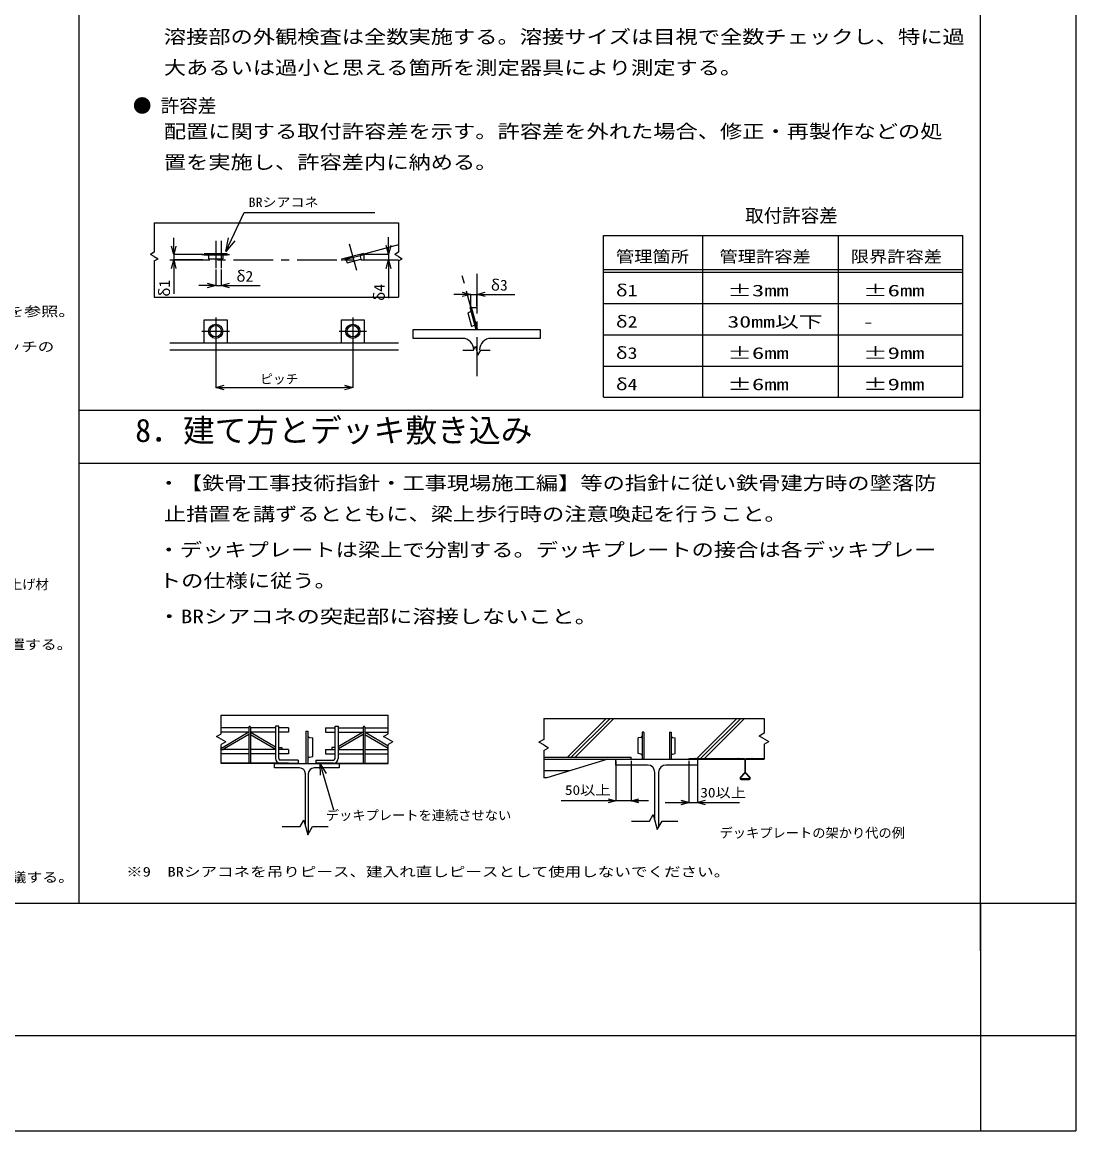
# Model space of a CAD drawing. Units: millimetres, scale not verified. Extents: x -31500 to 27900, y -22275 to 19725.
# Drawn here: x 8009 to 27900, y -22275 to -1333 of the extents above; entities that cross this region are included whole.
import ezdxf
from ezdxf.enums import TextEntityAlignment as Align

# ---------------------------------------------------------------- set-up
doc = ezdxf.new("R2010")
doc.units = ezdxf.units.MM
doc.header["$LTSCALE"] = 150
doc.linetypes.add('CHAIN1', pattern=[8, 5, -1, 1, -1])
for name, color, linetype in [('0-0_0', 134, 'Continuous'), ('0-1_01_TITLE', 2, 'Continuous'), ('0-3_DEFPOINTS', 134, 'Continuous'), ('0-4_02_TEXT', 134, 'Continuous'), ('0-5_05_SUNPOU', 1, 'Continuous'), ('0-7_00_WAKU', 4, 'Continuous'), ('0-8_08_CENTER', 1, 'CHAIN1'), ('0-9_09SUNPO', 1, 'Continuous')]:
    doc.layers.add(name, color=color, linetype=linetype)
doc.styles.add('ＭＳ ゴシック', font='')
doc.styles.get('ＭＳ ゴシック').set_extended_font_data('MS Gothic')

msp = doc.modelspace()

# ---------------------------------------------------------------- linework, layer by layer
at = {"layer": '0-0_0'}
for p, q in [((10502.8, -5122.8), (15113.4, -5122.8)), ((11855.9, -5663.3), (11962.2, -5437)), ((18983.1, -8419.8), (18983.1, -5365.5)), ((18983.1, -5365.5), (25766.3, -5365.5)), ((20856.4, -8419.8), (20856.4, -5365.5)), ((23417.9, -8419.8), (23417.9, -5365.5)), ((25766.3, -8419.8), (25766.3, -5365.5)), ((10869.6, -5724.1), (10869.6, -5564.1)), ((14925.3, -5714), (14925.3, -5554)), ((10869.6, -5825.6), (10869.6, -5985.6)), ((11877.6, -5711.2), (11446.2, -5711.2)), ((11446.2, -5711.2), (11446.2, -5737.1)), ((11877.6, -5737.1), (11446.2, -5737.1)), ((11528.1, -5750), (11528.1, -5801.8)), ((11528.1, -5801.8), (11795.6, -5801.8)), ((11795.6, -5750), (11795.6, -5801.8)), ((11877.6, -5711.2), (11877.6, -5737.1)), ((14455.5, -5701.5), (14038.8, -5813.1)), ((14038.8, -5813.1), (14045.5, -5838.1)), ((14462.2, -5726.5), (14045.5, -5838.1)), ((14128, -5829.4), (14141.4, -5879.4)), ((14141.4, -5879.4), (14399.8, -5810.2)), ((14386.4, -5760.2), (14399.8, -5810.2)), ((14455.5, -5701.5), (14462.2, -5726.5)), ((14925.3, -5825.6), (14925.3, -5985.6)), ((18983.1, -6006.4), (25766.3, -6006.4)), ((18983.1, -6056.4), (25766.3, -6056.4)), ((11661.9, -6307.1), (11501.9, -6307.1)), ((11763.4, -6307.1), (11923.4, -6307.1)), ((16477.5, -6474.8), (16317.5, -6474.8)), ((16589.1, -6474.8), (16749.1, -6474.8)), ((10502.8, -6528.5), (15113.4, -6528.5)), ((18983.1, -6647.2), (25766.3, -6647.2)), ((16473.7, -6807.6), (16423.7, -6821)), ((16423.7, -6821), (16492.9, -7079.3)), ((16490, -6718.3), (16465, -6725)), ((16576.6, -7141.8), (16465, -6725)), ((16601.6, -7135.1), (16490, -6718.3)), ((11446.2, -7387.5), (11446.2, -6956.1)), ((14034.8, -7387.5), (14034.8, -6956.1)), ((16542.9, -7065.9), (16492.9, -7079.3)), ((16601.6, -7135.1), (16576.6, -7141.8)), ((18983.1, -7238.1), (25766.3, -7238.1)), ((10799, -7387.5), (15113.4, -7387.5)), ((10799, -7525.6), (15113.4, -7525.6)), ((18983.1, -7828.9), (25766.3, -7828.9)), ((11661.9, -8234.3), (11821.9, -8234.3)), ((14250.5, -8234.3), (14090.5, -8234.3)), ((18983.1, -8419.8), (25766.3, -8419.8)), ((11763.4, -14422.2), (14915.4, -14422.2)), ((12288.3, -14650.3), (12288.3, -15331.9)), ((12318.7, -14650.3), (12318.7, -15331.9)), ((12851, -14632.4), (12790.1, -14632.4)), ((12790.1, -14632.4), (12790.1, -15240.7)), ((12851, -15240.7), (12851, -14632.4)), ((13915.5, -14632.4), (13976.3, -14632.4)), ((13915.5, -15240.7), (13915.5, -14632.4)), ((13976.3, -14632.4), (13976.3, -15240.7)), ((14447.7, -14650.3), (14447.7, -15331.9)), ((14478.1, -14650.3), (14478.1, -15331.9)), ((17854.9, -14485.9), (22013.3, -14485.9)), ((12288.3, -14665.5), (11763.4, -14665.5)), ((12288.3, -14744.6), (11763.4, -14744.6)), ((12272.6, -14753.1), (11801.5, -15031.4)), ((12288.3, -14786.1), (11821.6, -15061.9)), ((12790.1, -14665.5), (12318.7, -14665.5)), ((12790.1, -14744.6), (12318.7, -14744.6)), ((12318.7, -14786.1), (12785.4, -15061.9)), ((12334.4, -14753.1), (12790.1, -15022.3)), ((13033.4, -14665.5), (12851, -14665.5)), ((13033.4, -14744.6), (12851, -14744.6)), ((13033.4, -14665.5), (13033.4, -14744.6)), ((13365, -14726.3), (13365, -15334.6)), ((13365, -14726.3), (13401.5, -14726.3)), ((13401.5, -14726.3), (13401.5, -14807.9)), ((13401.5, -14726.3), (13401.5, -15334.6)), ((13432, -14843.9), (13492.7, -14854)), ((13492.7, -15206.9), (13492.7, -14854)), ((13733, -14665.5), (13915.5, -14665.5)), ((13733, -14665.5), (13733, -14744.6)), ((13733, -14744.6), (13915.5, -14744.6)), ((13976.3, -14665.5), (14447.7, -14665.5)), ((13976.3, -14744.6), (14447.7, -14744.6)), ((14432, -14753.1), (13976.3, -15022.3)), ((14447.7, -14786.1), (13981.1, -15061.9)), ((14478.1, -14665.5), (14915.4, -14665.5)), ((14478.1, -14744.6), (14915.4, -14744.6)), ((14478.1, -14786.1), (14915.4, -15044.5)), ((14493.9, -14753.1), (14915.4, -15002.1)), ((19690.1, -14842.5), (19638.8, -14851)), ((19638.8, -15149.3), (19638.8, -14851)), ((19715.9, -14743), (19715.9, -15257.3)), ((19746.8, -14743), (19715.9, -14743)), ((19746.8, -14743), (19746.8, -15257.3)), ((20230.2, -14743), (20230.2, -15257.3)), ((20230.2, -14743), (20261, -14743)), ((20261, -14743), (20261, -15257.3)), ((20286.8, -14842.5), (20338.2, -14851)), ((20338.2, -15149.3), (20338.2, -14851)), ((11763.4, -15026.7), (11771.4, -15031.4)), ((12288.3, -15073.1), (11763.4, -15073.1)), ((12790.1, -15073.1), (12318.7, -15073.1)), ((12851, -15036.6), (12911.8, -15036.6)), ((13033.4, -15073.1), (12851, -15073.1)), ((12911.8, -15036.6), (12911.8, -15073.1)), ((13033.4, -15073.1), (13033.4, -15152.2)), ((13733, -15073.1), (13915.5, -15073.1)), ((13733, -15073.1), (13733, -15152.2)), ((13854.6, -15036.6), (13854.6, -15073.1)), ((13915.5, -15036.6), (13854.6, -15036.6)), ((13976.3, -15073.1), (14447.7, -15073.1)), ((14478.1, -15073.1), (14915.4, -15073.1)), ((12288.3, -15152.2), (11763.4, -15152.2)), ((12790.1, -15152.2), (12318.7, -15152.2)), ((13033.4, -15152.2), (12851, -15152.2)), ((13215.9, -15271.1), (12881.4, -15271.1)), ((13215.9, -15271.1), (13215.9, -15331.9)), ((13401.5, -15253), (13401.5, -15334.6)), ((13432, -15217), (13492.7, -15206.9)), ((13550.5, -15271.1), (13885.1, -15271.1)), ((13550.5, -15271.1), (13550.5, -15331.9)), ((13733, -15152.2), (13915.5, -15152.2)), ((13976.3, -15152.2), (14447.7, -15152.2)), ((14478.1, -15152.2), (14915.4, -15152.2)), ((17854.9, -15218.7), (19067.6, -15218.7)), ((17854.9, -15257.3), (19504.7, -15257.3)), ((19067.6, -15218.7), (19504.7, -15218.7)), ((19504.7, -15257.3), (19504.7, -15218.7)), ((19690.1, -15157.9), (19638.8, -15149.3)), ((19715.9, -15188.3), (19715.9, -15257.3)), ((19746.8, -15257.3), (19715.9, -15257.3)), ((20230.2, -15257.3), (20261, -15257.3)), ((20261, -15188.3), (20261, -15257.3)), ((20286.8, -15157.9), (20338.2, -15149.3)), ((21642.4, -15250.1), (20593.3, -15250.1)), ((20593.3, -15257.3), (21642.4, -15257.3)), ((20712.4, -15241.7), (21523.4, -15241.7)), ((22013.3, -15250.1), (21673.3, -15250.1)), ((21673.3, -15257.3), (22013.3, -15257.3)), ((21792.4, -15241.7), (22013.3, -15241.7)), ((13033.4, -15331.9), (11763.4, -15331.9)), ((13033.4, -15334.6), (11763.4, -15334.6)), ((12881.4, -15331.9), (13215.9, -15331.9)), ((13033.4, -15331.9), (13033.4, -15334.6)), ((13365, -15334.6), (13401.5, -15334.6)), ((13885.1, -15331.9), (13550.5, -15331.9)), ((13636.3, -15345.1), (13692.7, -15543.1)), ((13733, -15331.9), (14915.4, -15331.9)), ((13733, -15331.9), (13733, -15334.6)), ((13733, -15334.6), (14915.4, -15334.6)), ((18339.4, -15475.7), (17854.9, -15475.7)), ((13355.8, -16517.9), (13355.8, -15529.3)), ((13410.6, -15529.3), (13410.6, -16667.5)), ((19953.8, -16413.2), (19953.8, -15504.1)), ((20023.2, -15504.1), (20023.2, -16537.3)), ((21570.6, -15607.5), (21657.9, -15510)), ((19217.1, -16043.5), (19073.8, -16043.5)), ((19505.6, -16043.5), (19648.9, -16043.5)), ((20594, -16070.8), (20450.6, -16070.8)), ((20759.9, -16070.8), (20903.2, -16070.8))]:
    msp.add_line(p, q, dxfattribs=at)
for points in [[(12022.8, -5465.5), (11855.9, -5663.3), (11901.6, -5408.5)], [(10912.5, -5564.1), (10869.6, -5724.1), (10826.7, -5564.1)], [(14968.2, -5554), (14925.3, -5714), (14882.4, -5554)], [(10826.7, -5985.6), (10869.6, -5825.6), (10912.5, -5985.6)], [(14882.4, -5985.6), (14925.3, -5825.6), (14968.2, -5985.6)], [(11501.9, -6264.3), (11661.9, -6307.1), (11501.9, -6350)], [(11923.4, -6350), (11763.4, -6307.1), (11923.4, -6264.3)], [(16317.5, -6431.9), (16477.5, -6474.8), (16317.5, -6517.7)], [(16749.1, -6517.7), (16589.1, -6474.8), (16749.1, -6431.9)], [(11446.2, -6956.1), (11877.6, -6956.1), (11877.6, -7387.5)], [(14034.8, -6956.1), (14466.2, -6956.1), (14466.2, -7387.5)], [(16319.1, -7306.4), (15389.1, -7306.4), (15389.1, -7138.4), (17789.1, -7138.4), (17789.1, -7306.4), (16859.1, -7306.4)], [(11821.9, -8277.2), (11661.9, -8234.3), (11821.9, -8191.4)], [(14090.5, -8191.4), (14250.5, -8234.3), (14090.5, -8277.2)], [(19067.6, -15257.3), (17910.8, -15604.3), (17854.9, -15604.3)], [(19814.9, -15365.3), (19217.1, -15365.3), (19217.1, -15257.3), (20759.9, -15257.3), (20759.9, -15365.3), (20162, -15365.3)], [(21650.7, -15265.5), (21650.7, -15507.2), (21565.1, -15602.7)], [(21657.9, -15265.5), (21657.9, -15510), (21745.2, -15607.5)], [(21750.6, -15602.7), (21665.1, -15507.2), (21665.1, -15265.5)], [(13246.3, -15419.8), (12774.9, -15419.8), (12774.9, -15334.6), (13991.6, -15334.6), (13991.6, -15419.8), (13520.1, -15419.8)], [(13639.7, -15558.2), (13636.3, -15345.1), (13745.7, -15528)], [(21735.8, -15628.6), (21657.9, -15628.6), (21580, -15628.6)], [(21580, -15635.8), (21657.9, -15635.8), (21735.7, -15635.8)], [(19073.8, -16005.1), (19217.1, -16043.5), (19073.8, -16081.9)], [(19648.9, -16081.9), (19505.6, -16043.5), (19648.9, -16005.1)], [(20450.6, -16109.2), (20594, -16070.8), (20450.6, -16032.4)], [(20903.2, -16032.4), (20759.9, -16070.8), (20903.2, -16109.2)]]:
    msp.add_lwpolyline(points, dxfattribs=at)
for centre, radius in [((11661.9, -7171.8), 133.8), ((11661.9, -7171.8), 107.9), ((14250.5, -7171.8), 133.8), ((14250.5, -7171.8), 107.9)]:
    msp.add_circle(centre, radius, dxfattribs=at)
for centre, radius, start, end in [((11515.2, -5750), 12.9, 0, 90), ((11808.6, -5750), 12.9, 90, 180), ((14115.5, -5832.8), 12.9, 15, 105), ((14398.9, -5756.8), 12.9, 105, 195), ((16470.3, -6795.1), 12.9, 285, 15), ((16546.3, -7078.4), 12.9, 15, 105), ((16319.1, -7522.4), 216, 0, 90), ((16859.1, -7522.4), 216, 90, 180), ((12303.5, -14650.3), 15.2, 0, 180), ((14462.9, -14650.3), 15.2, 0, 180), ((12303.5, -14805.4), 60.8, 104.47751, 120.57611), ((12303.5, -14805.4), 60.8, 59.42389, 75.52249), ((13438, -14807.9), 36.5, 180, 260.53768), ((14462.9, -14805.4), 60.8, 104.47751, 120.57611), ((14462.9, -14805.4), 60.8, 59.42389, 75.52249), ((19685.1, -14812), 30.9, 279.46232, 0), ((20291.9, -14812), 30.9, 180, 260.53768), ((11786.4, -15012.2), 60.8, 234.66805, 305.33195), ((11786.4, -15012.2), 24.3, 231.901, 308.099), ((12820.5, -15012.2), 60.8, 234.66805, 240), ((13945.9, -15012.2), 60.8, 300, 305.33195), ((12881.4, -15240.7), 91.2, 180, 270), ((12881.4, -15240.7), 30.4, 180, 270), ((13438, -15253), 36.5, 99.46232, 180), ((13885.1, -15240.7), 30.4, 270, 0), ((13885.1, -15240.7), 91.2, 270, 0), ((19685.1, -15188.3), 30.9, 0, 80.53768), ((20291.9, -15188.3), 30.9, 99.46232, 180), ((20593.4, -15265.5), 8.23, 90.3254, 90.61108), ((20712.4, -15250.1), 8.4, 90, 180), ((21523.4, -15250.1), 8.4, 0, 90), ((21642.4, -15265.5), 15.4, 359.99842, 90.00065), ((21642.4, -15265.5), 8.23, 0, 90), ((21673.3, -15265.5), 15.4, 89.99935, 180.00158), ((21673.3, -15265.5), 8.23, 90, 180), ((21792.4, -15250.1), 8.4, 90, 180), ((13246.3, -15529.3), 109.5, 0, 90), ((13520.1, -15529.3), 109.5, 90, 180), ((19814.9, -15504.1), 138.8, 0, 90), ((20162, -15504.1), 138.8, 90, 180), ((21580, -15615.9), 19.9, 138.46669, 270), ((21580, -15615.9), 12.7, 138.16978, 270.00072), ((21735.7, -15615.9), 19.9, 270, 41.53331), ((21735.7, -15615.9), 12.7, 270.50983, 41.44676)]:
    msp.add_arc(centre, radius, start, end, dxfattribs=at)
at = {"layer": '0-3_DEFPOINTS'}
for p, q in [((27900, 19725), (27900, -22275)), ((26100, -17975), (26100, -22275)), ((26100, -17975), (27900, -17975)), ((-31500, -20475), (27900, -20475)), ((-31500, -22275), (27900, -22275))]:
    msp.add_line(p, q, dxfattribs=at)
at = {"layer": '0-5_05_SUNPOU'}
for p, q in [((13692.7, -15543.1), (13883.7, -16213.4)), ((13883.7, -16213.4), (13884.1, -16213.4))]:
    msp.add_line(p, q, dxfattribs=at)
at = {"layer": '0-7_00_WAKU'}
for p, q in [((9085.8, -17975), (9085.8, 15009.9)), ((26100, -18875), (26100, 15009.9)), ((9085.8, -8662.1), (26100, -8662.1)), ((9085.8, -9662.1), (26100, -9662.1)), ((-29700, -17975), (26100, -17975))]:
    msp.add_line(p, q, dxfattribs=at)
at = {"layer": '0-8_08_CENTER'}
for p, q in [((11661.9, -5465.3), (11661.9, -5983)), ((11763.4, -5465.3), (11763.4, -5983)), ((15113.4, -5538.6), (14000.5, -5836.8)), ((14183.5, -5519.8), (14317.5, -6019.8)), ((10799, -5825.6), (15113.4, -5825.6)), ((11403, -5724.1), (11920.7, -5724.1)), ((16589.1, -7138.4), (16306.9, -6085)), ((16589.1, -6085), (16589.1, -8018.9)), ((11661.9, -6912.9), (11661.9, -7430.7)), ((14250.5, -6912.9), (14250.5, -7430.7)), ((11403, -7171.8), (11920.7, -7171.8)), ((13991.6, -7171.8), (14509.4, -7171.8))]:
    msp.add_line(p, q, dxfattribs=at)
at = {"layer": '0-9_09SUNPO'}
for p, q in [((10502.8, -5122.8), (10502.8, -5679.2)), ((15113.4, -5122.8), (15113.4, -5679.2)), ((10869.6, -5564.1), (10869.6, -5404.1)), ((14925.3, -5554), (14925.3, -5394)), ((10502.8, -5679.2), (10432.4, -5719.8)), ((10502.8, -5760.5), (10432.4, -5719.8)), ((10502.8, -5760.5), (10573.1, -5801.1)), ((10502.8, -5841.7), (10573.1, -5801.1)), ((10502.8, -5841.7), (10502.8, -6528.5)), ((11422.2, -5724.1), (10869.6, -5724.1)), ((10869.6, -5724.1), (10869.6, -5825.6)), ((11422.2, -5825.6), (10869.6, -5825.6)), ((14458.9, -5714), (14458.9, -5825.6)), ((14482.9, -5714), (14925.3, -5714)), ((14482.9, -5825.6), (14925.3, -5825.6)), ((14925.3, -5714), (14925.3, -5825.6)), ((15113.4, -5679.2), (15043, -5719.8)), ((15113.4, -5760.5), (15043, -5719.8)), ((15113.4, -5760.5), (15183.7, -5801.1)), ((15113.4, -5841.7), (15183.7, -5801.1)), ((15113.4, -5841.7), (15113.4, -6528.5)), ((10869.6, -5985.6), (10869.6, -6466.3)), ((11661.9, -6007), (11661.9, -6307.1)), ((11763.4, -6007), (11763.4, -6307.1)), ((14925.3, -5985.6), (14925.3, -6545.6)), ((11501.9, -6307.1), (11341.9, -6307.1)), ((11661.9, -6307.1), (11763.4, -6307.1)), ((11923.4, -6307.1), (12504.3, -6307.1)), ((16317.5, -6474.8), (16157.5, -6474.8)), ((16477.5, -6697.7), (16477.5, -6474.8)), ((16477.5, -6474.8), (16589.1, -6474.8)), ((16589.1, -6697.7), (16589.1, -6474.8)), ((16749.1, -6474.8), (17309.1, -6474.8)), ((16477.5, -6721.7), (16589.1, -6721.7)), ((11661.9, -7411.5), (11661.9, -8234.3)), ((14250.5, -7411.5), (14250.5, -8234.3)), ((16612.9, -7621.9), (16666.3, -7529.5)), ((16666.3, -7529.5), (16842.5, -7529.5)), ((11821.9, -8234.3), (14090.5, -8234.3)), ((11763.4, -14777), (11763.4, -14422.2)), ((14915.4, -14777), (14915.4, -14422.2)), ((17854.9, -14485.9), (17854.9, -14882.7)), ((18301.4, -15218.7), (19034.3, -14485.9)), ((18374.4, -15218.7), (19107.2, -14485.9)), ((18447.3, -15218.7), (19180.1, -14485.9)), ((20744.5, -15241.7), (21500.2, -14485.9)), ((20817.4, -15241.7), (21573.2, -14485.9)), ((20890.3, -15241.7), (21646.1, -14485.9)), ((22013.3, -14485.9), (22013.3, -14766.6)), ((22013.3, -14766.6), (21923.9, -14818.2)), ((22013.3, -14869.8), (21923.9, -14818.2)), ((11851.2, -14929.1), (11763.4, -14979.8)), ((11763.4, -15334.6), (11763.4, -14979.8)), ((15003.2, -14929.1), (14915.4, -14979.8)), ((14915.4, -15334.6), (14915.4, -14979.8)), ((17854.9, -14882.7), (17765.5, -14934.3)), ((17854.9, -14986), (17765.5, -14934.3)), ((17854.9, -14986), (17944.3, -15037.6)), ((17854.9, -15089.2), (17944.3, -15037.6)), ((22013.3, -14869.8), (22102.7, -14921.4)), ((22013.3, -14973), (22102.7, -14921.4)), ((22013.3, -14973), (22013.3, -15257.3)), ((17854.9, -15089.2), (17854.9, -15604.3)), ((19217.1, -15286), (19217.1, -16043.5)), ((19505.6, -15286), (19505.6, -16043.5)), ((20593.3, -15250.1), (20593.3, -15257.3)), ((20594, -15286), (20594, -16070.8)), ((20759.9, -15286), (20759.9, -16070.8)), ((13346.7, -15334.6), (13419.7, -15334.6)), ((13400.6, -16684.8), (13490.6, -16528.9)), ((13490.6, -16528.9), (13788, -16528.9)), ((19998.5, -16580.1), (20088.5, -16424.1)), ((20088.5, -16424.1), (20385.9, -16424.1))]:
    msp.add_line(p, q, dxfattribs=at)
for points in [[(11962.2, -5437), (12200.4, -4930.1), (14669.1, -4930.1)], [(16325.3, -7529.5), (16526.5, -7529.5), (16568.6, -7456.5), (16612.9, -7621.9)], [(11851.2, -14929.1), (11675.6, -14827.7), (11763.4, -14777)], [(15003.2, -14929.1), (14827.6, -14827.7), (14915.4, -14777)], [(19832.4, -16043.5), (19217.1, -16043.5), (18181.8, -16043.5)], [(20144.6, -16070.8), (20759.9, -16070.8), (21553.1, -16070.8)], [(19513.1, -16424.1), (19852.7, -16424.1), (19923.7, -16301), (19998.5, -16580.1)], [(12915.2, -16528.9), (13254.7, -16528.9), (13325.8, -16405.8), (13400.6, -16684.8)]]:
    msp.add_lwpolyline(points, dxfattribs=at)

# ---------------------------------------------------------------- texts
at = {"layer": '0-1_01_TITLE', "style": 'ＭＳ ゴシック'}
msp.add_text('8．建て方とデッキ敷き込み ', height=439.9, dxfattribs=at).set_placement((10142.9, -9395.3), align=Align.BOTTOM_LEFT)
at = {"layer": '0-4_02_TEXT', "style": 'ＭＳ ゴシック'}
for s, height, width, p in [('溶接部の外観検査は全数実施する。溶接サイズは目視で全数チェックし、特に過', 256.6, 1.2, (10682.4, -1814.3)), ('大あるいは過小と思える箇所を測定器具により測定する。', 256.6, 1.2, (10682.4, -2397.6)), ('配置に関する取付許容差を示す。許容差を外れた場合、修正・再製作などの処', 256.6, 1.2, (10682.4, -3601)), ('置を実施し、許容差内に納める。', 256.6, 1.2, (10682.4, -4184.3)), ('BRシアコネ', 176, 1.1, (12282.8, -4875.2)), ('管理箇所', 219.9, 1.15, (19218.6, -5937.2)), ('管理許容差', 219.9, 1.15, (21172.3, -5937.2)), ('限界許容差', 219.9, 1.15, (23650.9, -5937.2)), ('δ2', 205.3, 1.05, (12050.4, -6297.5)), ('δ3', 205.3, 1.05, (16855.3, -6465.2)), ('δ1', 219.9, 1.25, (19216, -6578.1)), ('±3mm', 219.9, 1.55, (21322.1, -6578.1)), ('±6mm', 219.9, 1.55, (23883.6, -6578.1)), ('※3\u3000Fc21以上の場合とする。Fc18の場合は設計施工マニュアルを参照。', 183.3, 1.3, (-1542.4, -6943.1)), ('δ2', 219.9, 1.25, (19216, -7168.9)), ('30mm以下', 219.9, 1.5, (21322.1, -7168.9)), ('-', 219.9, 1.35, (23883.6, -7168.9)), ('※5\u3000BRシアコネは等間隔に計画する。他部材と干渉する場合はピッチの', 183.3, 1.25, (-1542.4, -7610.3)), ('δ3', 219.9, 1.25, (19216, -7759.8)), ('±6mm', 219.9, 1.55, (21322.1, -7759.8)), ('±9mm', 219.9, 1.55, (23883.6, -7759.8)), ('δ4', 219.9, 1.25, (19216, -8350.6)), ('±6mm', 219.9, 1.55, (21322.1, -8350.6)), ('±9mm', 219.9, 1.55, (23883.6, -8350.6)), ('・【鉄骨工事技術指針・工事現場施工編】等の指針に従い鉄骨建方時の墜落防', 256.6, 1.2, (10565.7, -10244.7)), ('止措置を講ずるとともに、梁上歩行時の注意喚起を行うこと。', 256.6, 1.2, (10682.4, -10828.1)), ('・デッキプレートは梁上で分割する。デッキプレートの接合は各デッキプレー', 256.6, 1.2, (10565.7, -11504.1)), ('トの仕様に従う。', 256.6, 1.2, (10589, -12087.4)), ('・BRシアコネの突起部に溶接しないこと。', 256.6, 1.25, (10565.7, -12763.4)), ('※7\u3000単列配置の場合はウェブ直上に、並列配置の場合には梁中心から均等に配置する。', 183.3, 1.2, (-2890, -13235)), ('50以上', 183.3, 1.15, (18255.4, -15984.8)), ('30以上', 183.3, 1.15, (20811, -16032.9)), ('※8\u3000ここに示す配置方法に依らない場合は工事監理者と協議する。', 183.3, 1.2, (-162, -17632.4)), ('※9\u3000BRシアコネを吊りピース、建入れ直しピースとして使用しないでください。\u3000', 183.3, 1.25, (9970.1, -17527.7))]:
    msp.add_text(s, height=height, dxfattribs=dict(at, width=width)).set_placement(p, align=Align.BOTTOM_LEFT)
for s, height, p in [('● 許容差', 256.6, (10098.9, -3116.6)), ('\u3000取付許容差', 256.6, (21307.1, -5191.8)), ('ピッチ', 176, (12504, -8214.3)), ('スラブ嵩上げ材', 183.3, (6759.3, -12098.5)), ('デッキプレートを連続させない', 183.3, (13741.5, -16461.3)), ('デッキプレートの架かり代の例', 183.3, (21173.9, -16793.4))]:
    msp.add_text(s, height=height, dxfattribs=at).set_placement(p, align=Align.BOTTOM_LEFT)
at = {"layer": '0-4_02_TEXT', "style": 'ＭＳ ゴシック', "width": 1.05}
for s, p in [('δ1', (10860, -6520.2)), ('δ4', (14915.7, -6599.5))]:
    msp.add_text(s, height=205.3, rotation=90, dxfattribs=at).set_placement(p, align=Align.BOTTOM_LEFT)

doc.saveas('drawing.dxf')
